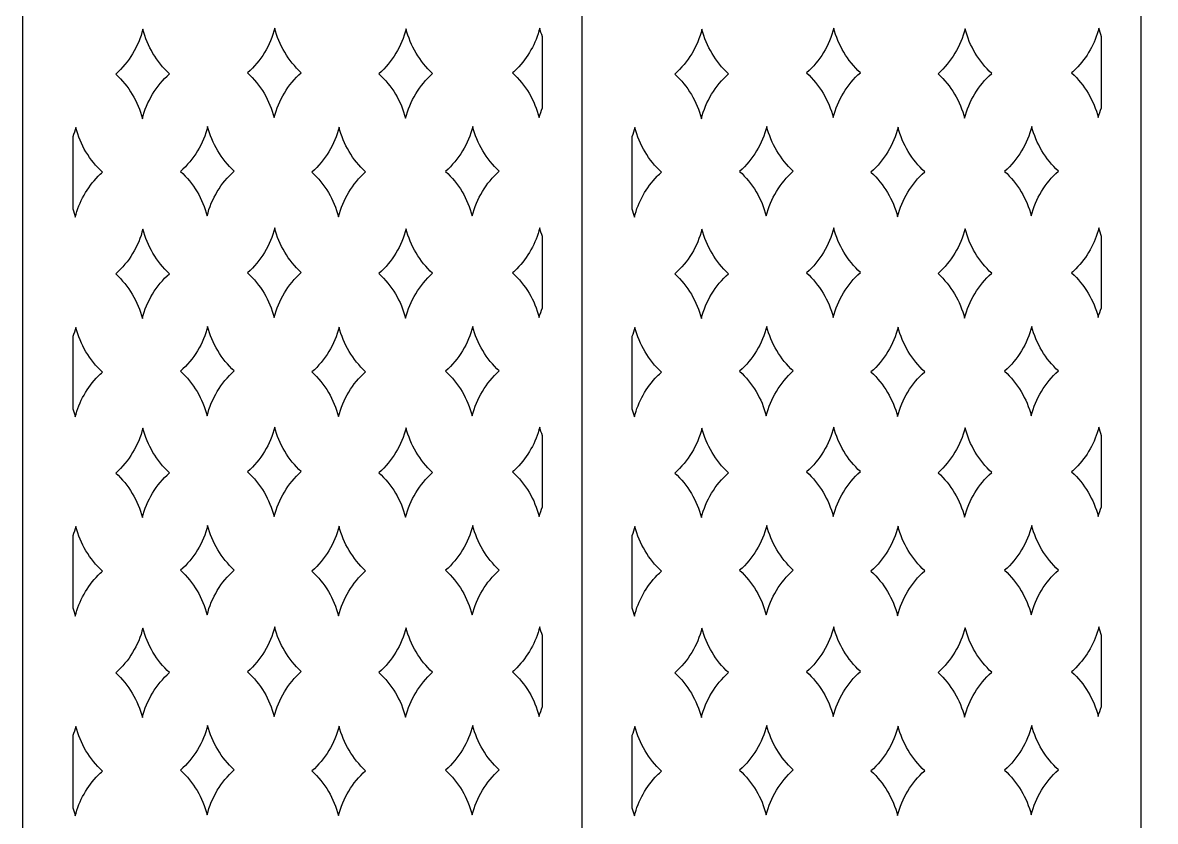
# Model space of a CAD drawing. Header units: millimetres. Extents: x -125 to 875, y -1000 to 1000.
# Drawn here: x -125 to 381, y -491 to -134 of the extents above; entities that cross this region are included whole.
import ezdxf

# ---------------------------------------------------------------- set-up
doc = ezdxf.new("R2010")
doc.units = ezdxf.units.MM
doc.layers.add('Default', color=70, linetype='Continuous')

msp = doc.modelspace()

# ---------------------------------------------------------------- linework, layer by layer
at = {"layer": 'Default'}
for p, q in [((125, 1000), (125, -1000)), ((375, 1000), (375, -1000))]:
    msp.add_line(p, q, dxfattribs=at)
msp.add_lwpolyline([(625, 1000), (-125, 1000), (-125, -1000), (875, -1000), (875, 1000)], close=True, dxfattribs=at)
for points in [[(-12.3, -136.3, -0.149495), (-24.43, -156.35, -0.143923), (-12.54, -176.29, -0.149495), (-0.41, -156.24, -0.143923)], [(46.45, -136.65, -0.149495), (34.32, -156.7, -0.143923), (46.21, -176.64, -0.149495), (58.33, -156.59, -0.143923)], [(95.99, -154.53, -0.022749), (94.08, -156.35, -0.143923), (105.97, -176.29, -0.025469), (107.43, -171.96), (107.43, -140.18, -0.024189), (106.21, -136.3, -0.132751)], [(237.7, -136.3, -0.149495), (225.57, -156.35, -0.143923), (237.46, -176.29, -0.149495), (249.59, -156.24, -0.143923)], [(296.45, -136.65, -0.149495), (284.32, -156.7, -0.143923), (296.21, -176.64, -0.149495), (308.33, -156.59, -0.143923)], [(345.99, -154.53, -0.022749), (344.08, -156.35, -0.143923), (355.97, -176.29, -0.025469), (357.43, -171.96), (357.43, -140.18, -0.024189), (356.21, -136.3, -0.132751)], [(-71.24, -136.81, -0.149495), (-83.37, -156.86, -0.143923), (-71.48, -176.8, -0.149495), (-59.35, -156.75, -0.143923)], [(178.76, -136.81, -0.149495), (166.63, -156.86, -0.143923), (178.52, -176.8, -0.149495), (190.65, -156.75, -0.143923)], [(-91.23, -202.57, -0.022749), (-89.32, -200.76, -0.143923), (-101.21, -180.81, -0.024064), (-102.57, -184.91), (-102.57, -217.18, -0.02259), (-101.45, -220.81, -0.132751)], [(-42.27, -180.3, -0.149495), (-54.4, -200.35, -0.143923), (-42.51, -220.3, -0.149495), (-30.39, -200.25, -0.143923)], [(16.47, -180.65, -0.149495), (4.35, -200.7, -0.143923), (16.23, -220.65, -0.149495), (28.36, -200.6, -0.143923)], [(76.24, -180.3, -0.149495), (64.11, -200.35, -0.143923), (76, -220.3, -0.149495), (88.13, -200.25, -0.143923)], [(158.77, -202.57, -0.022749), (160.68, -200.76, -0.143923), (148.79, -180.81, -0.024064), (147.43, -184.91), (147.43, -217.18, -0.02259), (148.55, -220.81, -0.132751)], [(207.73, -180.3, -0.149495), (195.6, -200.35, -0.143923), (207.49, -220.3, -0.149495), (219.61, -200.25, -0.143923)], [(266.47, -180.65, -0.149495), (254.35, -200.7, -0.143923), (266.23, -220.65, -0.149495), (278.36, -200.6, -0.143923)], [(326.24, -180.3, -0.149495), (314.11, -200.35, -0.143923), (326, -220.3, -0.149495), (338.13, -200.25, -0.143923)], [(-71.24, -226.17, -0.149495), (-83.37, -246.22, -0.143923), (-71.48, -266.16, -0.149495), (-59.35, -246.11, -0.143923)], [(-12.3, -225.66, -0.149495), (-24.43, -245.71, -0.143923), (-12.54, -265.65, -0.149495), (-0.41, -245.6, -0.143923)], [(46.45, -226.01, -0.149495), (34.32, -246.06, -0.143923), (46.21, -266, -0.149495), (58.33, -245.95, -0.143923)], [(95.99, -243.89, -0.022749), (94.08, -245.71, -0.143923), (105.97, -265.65, -0.025469), (107.43, -261.32), (107.43, -229.54, -0.024189), (106.21, -225.66, -0.132751)], [(178.76, -226.17, -0.149495), (166.63, -246.22, -0.143923), (178.52, -266.16, -0.149495), (190.65, -246.11, -0.143923)], [(237.7, -225.66, -0.149495), (225.57, -245.71, -0.143923), (237.46, -265.65, -0.149495), (249.59, -245.6, -0.143923)], [(296.45, -226.01, -0.149495), (284.32, -246.06, -0.143923), (296.21, -266, -0.149495), (308.33, -245.95, -0.143923)], [(345.99, -243.89, -0.022749), (344.08, -245.71, -0.143923), (355.97, -265.65, -0.025469), (357.43, -261.32), (357.43, -229.54, -0.024189), (356.21, -225.66, -0.132751)], [(-91.23, -291.93, -0.022749), (-89.32, -290.12, -0.143923), (-101.21, -270.17, -0.024064), (-102.57, -274.27), (-102.57, -306.54, -0.02259), (-101.45, -310.17, -0.132751)], [(-42.27, -269.66, -0.149495), (-54.4, -289.71, -0.143923), (-42.51, -309.66, -0.149495), (-30.39, -289.61, -0.143923)], [(16.47, -270.01, -0.149495), (4.35, -290.06, -0.143923), (16.23, -310, -0.149495), (28.36, -289.95, -0.143923)], [(76.24, -269.66, -0.149495), (64.11, -289.71, -0.143923), (76, -309.66, -0.149495), (88.13, -289.61, -0.143923)], [(158.77, -291.93, -0.022749), (160.68, -290.12, -0.143923), (148.79, -270.17, -0.024064), (147.43, -274.27), (147.43, -306.54, -0.02259), (148.55, -310.17, -0.132751)], [(207.73, -269.66, -0.149495), (195.6, -289.71, -0.143923), (207.49, -309.66, -0.149495), (219.61, -289.61, -0.143923)], [(266.47, -270.01, -0.149495), (254.35, -290.06, -0.143923), (266.23, -310, -0.149495), (278.36, -289.95, -0.143923)], [(326.24, -269.66, -0.149495), (314.11, -289.71, -0.143923), (326, -309.66, -0.149495), (338.13, -289.61, -0.143923)], [(-71.24, -315.19, -0.149495), (-83.37, -335.24, -0.143923), (-71.48, -355.19, -0.149495), (-59.35, -335.14, -0.143923)], [(-12.3, -314.68, -0.149495), (-24.43, -334.73, -0.143923), (-12.54, -354.68, -0.149495), (-0.41, -334.63, -0.143923)], [(46.45, -315.03, -0.149495), (34.32, -335.08, -0.143923), (46.21, -355.03, -0.149495), (58.33, -334.98, -0.143923)], [(95.99, -332.92, -0.022749), (94.08, -334.73, -0.143923), (105.97, -354.68, -0.025469), (107.43, -350.35), (107.43, -318.56, -0.024189), (106.21, -314.68, -0.132751)], [(178.76, -315.19, -0.149495), (166.63, -335.24, -0.143923), (178.52, -355.19, -0.149495), (190.65, -335.14, -0.143923)], [(237.7, -314.68, -0.149495), (225.57, -334.73, -0.143923), (237.46, -354.68, -0.149495), (249.59, -334.63, -0.143923)], [(296.45, -315.03, -0.149495), (284.32, -335.08, -0.143923), (296.21, -355.03, -0.149495), (308.33, -334.98, -0.143923)], [(345.99, -332.92, -0.022749), (344.08, -334.73, -0.143923), (355.97, -354.68, -0.025469), (357.43, -350.35), (357.43, -318.56, -0.024189), (356.21, -314.68, -0.132751)], [(-91.23, -380.96, -0.022749), (-89.32, -379.14, -0.143923), (-101.21, -359.2, -0.024064), (-102.57, -363.29), (-102.57, -395.56, -0.02259), (-101.45, -399.19, -0.132751)], [(-42.27, -358.69, -0.149495), (-54.4, -378.74, -0.143923), (-42.51, -398.68, -0.149495), (-30.39, -378.63, -0.143923)], [(16.47, -359.04, -0.149495), (4.35, -379.09, -0.143923), (16.23, -399.03, -0.149495), (28.36, -378.98, -0.143923)], [(76.24, -358.69, -0.149495), (64.11, -378.74, -0.143923), (76, -398.68, -0.149495), (88.13, -378.63, -0.143923)], [(158.77, -380.96, -0.022749), (160.68, -379.14, -0.143923), (148.79, -359.2, -0.024064), (147.43, -363.29), (147.43, -395.56, -0.02259), (148.55, -399.19, -0.132751)], [(207.73, -358.69, -0.149495), (195.6, -378.74, -0.143923), (207.49, -398.68, -0.149495), (219.61, -378.63, -0.143923)], [(266.47, -359.04, -0.149495), (254.35, -379.09, -0.143923), (266.23, -399.03, -0.149495), (278.36, -378.98, -0.143923)], [(326.24, -358.69, -0.149495), (314.11, -378.74, -0.143923), (326, -398.68, -0.149495), (338.13, -378.63, -0.143923)], [(-71.24, -404.55, -0.149495), (-83.37, -424.6, -0.143923), (-71.48, -444.55, -0.149495), (-59.35, -424.5, -0.143923)], [(-12.3, -404.04, -0.149495), (-24.43, -424.09, -0.143923), (-12.54, -444.04, -0.149495), (-0.41, -423.99, -0.143923)], [(46.45, -404.39, -0.149495), (34.32, -424.44, -0.143923), (46.21, -444.39, -0.149495), (58.33, -424.34, -0.143923)], [(95.99, -422.28, -0.022749), (94.08, -424.09, -0.143923), (105.97, -444.04, -0.025469), (107.43, -439.7), (107.43, -407.92, -0.024189), (106.21, -404.04, -0.132751)], [(178.76, -404.55, -0.149495), (166.63, -424.6, -0.143923), (178.52, -444.55, -0.149495), (190.65, -424.5, -0.143923)], [(237.7, -404.04, -0.149495), (225.57, -424.09, -0.143923), (237.46, -444.04, -0.149495), (249.59, -423.99, -0.143923)], [(296.45, -404.39, -0.149495), (284.32, -424.44, -0.143923), (296.21, -444.39, -0.149495), (308.33, -424.34, -0.143923)], [(345.99, -422.28, -0.022749), (344.08, -424.09, -0.143923), (355.97, -444.04, -0.025469), (357.43, -439.7), (357.43, -407.92, -0.024189), (356.21, -404.04, -0.132751)], [(-91.23, -470.32, -0.022749), (-89.32, -468.5, -0.143923), (-101.21, -448.56, -0.024064), (-102.57, -452.65), (-102.57, -484.92, -0.02259), (-101.45, -488.55, -0.132751)], [(-42.27, -448.05, -0.149495), (-54.4, -468.1, -0.143923), (-42.51, -488.04, -0.149495), (-30.39, -467.99, -0.143923)], [(16.47, -448.4, -0.149495), (4.35, -468.45, -0.143923), (16.23, -488.39, -0.149495), (28.36, -468.34, -0.143923)], [(76.24, -448.05, -0.149495), (64.11, -468.1, -0.143923), (76, -488.04, -0.149495), (88.13, -467.99, -0.143923)], [(158.77, -470.32, -0.022749), (160.68, -468.5, -0.143923), (148.79, -448.56, -0.024064), (147.43, -452.65), (147.43, -484.92, -0.02259), (148.55, -488.55, -0.132751)], [(207.73, -448.05, -0.149495), (195.6, -468.1, -0.143923), (207.49, -488.04, -0.149495), (219.61, -467.99, -0.143923)], [(266.47, -448.4, -0.149495), (254.35, -468.45, -0.143923), (266.23, -488.39, -0.149495), (278.36, -468.34, -0.143923)], [(326.24, -448.05, -0.149495), (314.11, -468.1, -0.143923), (326, -488.04, -0.149495), (338.13, -467.99, -0.143923)]]:
    msp.add_lwpolyline(points, format="xyb", close=True, dxfattribs=at)

doc.saveas('drawing.dxf')
